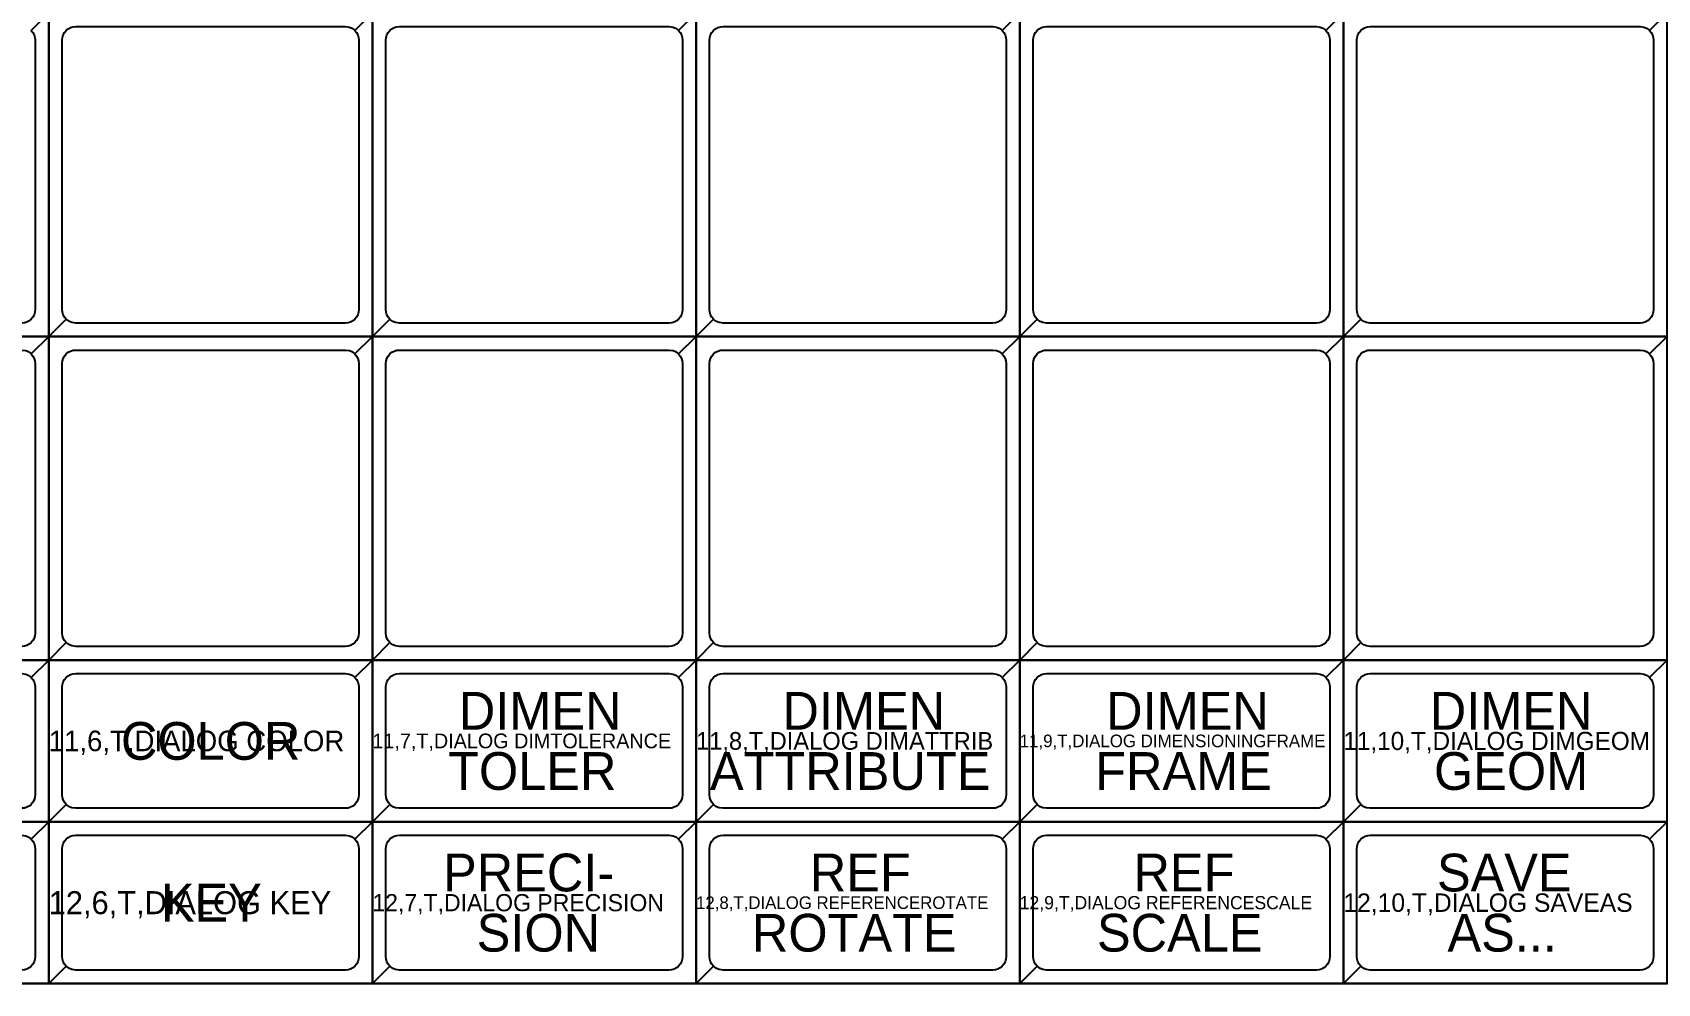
# Model space of a CAD drawing. Extents: x 67896 to 67908, y 49158.5 to 49162.6.
# Drawn here: x 67899.259 to 67902.271, y 49159.033 to 49160.797 of the extents above; entities that cross this region are included whole.
import ezdxf

# ---------------------------------------------------------------- set-up
doc = ezdxf.new("R2010")
doc.units = 0
for name, color, linetype in [('Level 1', 7, 'Continuous'), ('Level 2', 7, 'Continuous'), ('Level 3', 7, 'Continuous'), ('Level 4', 7, 'Continuous'), ('Level 5', 7, 'Continuous'), ('Level 63', 7, 'Continuous')]:
    doc.layers.add(name, color=color, linetype=linetype)

msp = doc.modelspace()

# ---------------------------------------------------------------- linework, layer by layer
at = {"layer": 'Level 1'}
for points in [[(67898.6889, 49160.2331), (67899.2889, 49160.2331), (67899.2889, 49160.8331), (67898.6889, 49160.8331)], [(67899.2889, 49160.2331), (67899.8889, 49160.2331), (67899.8889, 49160.8331), (67899.2889, 49160.8331)], [(67899.8889, 49160.2331), (67900.4889, 49160.2331), (67900.4889, 49160.8331), (67899.8889, 49160.8331)], [(67900.4889, 49160.2331), (67901.0889, 49160.2331), (67901.0889, 49160.8331), (67900.4889, 49160.8331)], [(67901.0889, 49160.2331), (67901.6889, 49160.2331), (67901.6889, 49160.8331), (67901.0889, 49160.8331)], [(67901.6889, 49160.2331), (67902.2889, 49160.2331), (67902.2889, 49160.8331), (67901.6889, 49160.8331)], [(67898.6889, 49159.6331), (67899.2889, 49159.6331), (67899.2889, 49160.2331), (67898.6889, 49160.2331)], [(67899.2889, 49159.6331), (67899.8889, 49159.6331), (67899.8889, 49160.2331), (67899.2889, 49160.2331)], [(67899.8889, 49159.6331), (67900.4889, 49159.6331), (67900.4889, 49160.2331), (67899.8889, 49160.2331)], [(67900.4889, 49159.6331), (67901.0889, 49159.6331), (67901.0889, 49160.2331), (67900.4889, 49160.2331)], [(67901.0889, 49159.6331), (67901.6889, 49159.6331), (67901.6889, 49160.2331), (67901.0889, 49160.2331)], [(67901.6889, 49159.6331), (67902.2889, 49159.6331), (67902.2889, 49160.2331), (67901.6889, 49160.2331)], [(67898.6889, 49159.3331), (67899.2889, 49159.3331), (67899.2889, 49159.6331), (67898.6889, 49159.6331)], [(67899.2889, 49159.3331), (67899.8889, 49159.3331), (67899.8889, 49159.6331), (67899.2889, 49159.6331)], [(67899.8889, 49159.3331), (67900.4889, 49159.3331), (67900.4889, 49159.6331), (67899.8889, 49159.6331)], [(67900.4889, 49159.3331), (67901.0889, 49159.3331), (67901.0889, 49159.6331), (67900.4889, 49159.6331)], [(67901.0889, 49159.3331), (67901.6889, 49159.3331), (67901.6889, 49159.6331), (67901.0889, 49159.6331)], [(67901.6889, 49159.3331), (67902.2889, 49159.3331), (67902.2889, 49159.6331), (67901.6889, 49159.6331)], [(67898.6889, 49159.0331), (67899.2889, 49159.0331), (67899.2889, 49159.3331), (67898.6889, 49159.3331)], [(67899.2889, 49159.0331), (67899.8889, 49159.0331), (67899.8889, 49159.3331), (67899.2889, 49159.3331)], [(67899.8889, 49159.0331), (67900.4889, 49159.0331), (67900.4889, 49159.3331), (67899.8889, 49159.3331)], [(67900.4889, 49159.0331), (67901.0889, 49159.0331), (67901.0889, 49159.3331), (67900.4889, 49159.3331)], [(67901.0889, 49159.0331), (67901.6889, 49159.0331), (67901.6889, 49159.3331), (67901.0889, 49159.3331)], [(67901.6889, 49159.0331), (67902.2889, 49159.0331), (67902.2889, 49159.3331), (67901.6889, 49159.3331)]]:
    msp.add_lwpolyline(points, close=True, dxfattribs=at)
at = {"layer": 'Level 2'}
for points in [[(67907.9889, 49159.0331), (67895.9889, 49159.0331), (67895.9889, 49162.6331), (67907.9889, 49162.6331)], [(67898.6889, 49160.2331), (67899.2889, 49160.2331), (67899.2889, 49160.8331), (67898.6889, 49160.8331)], [(67899.2889, 49160.2331), (67899.8889, 49160.2331), (67899.8889, 49160.8331), (67899.2889, 49160.8331)], [(67899.8889, 49160.2331), (67900.4889, 49160.2331), (67900.4889, 49160.8331), (67899.8889, 49160.8331)], [(67900.4889, 49160.2331), (67901.0889, 49160.2331), (67901.0889, 49160.8331), (67900.4889, 49160.8331)], [(67901.0889, 49160.2331), (67901.6889, 49160.2331), (67901.6889, 49160.8331), (67901.0889, 49160.8331)], [(67901.6889, 49160.2331), (67902.2889, 49160.2331), (67902.2889, 49160.8331), (67901.6889, 49160.8331)], [(67898.6889, 49159.6331), (67899.2889, 49159.6331), (67899.2889, 49160.2331), (67898.6889, 49160.2331)], [(67899.2889, 49159.6331), (67899.8889, 49159.6331), (67899.8889, 49160.2331), (67899.2889, 49160.2331)], [(67899.8889, 49159.6331), (67900.4889, 49159.6331), (67900.4889, 49160.2331), (67899.8889, 49160.2331)], [(67900.4889, 49159.6331), (67901.0889, 49159.6331), (67901.0889, 49160.2331), (67900.4889, 49160.2331)], [(67901.0889, 49159.6331), (67901.6889, 49159.6331), (67901.6889, 49160.2331), (67901.0889, 49160.2331)], [(67901.6889, 49159.6331), (67902.2889, 49159.6331), (67902.2889, 49160.2331), (67901.6889, 49160.2331)], [(67898.6889, 49159.3331), (67899.2889, 49159.3331), (67899.2889, 49159.6331), (67898.6889, 49159.6331)], [(67899.2889, 49159.3331), (67899.8889, 49159.3331), (67899.8889, 49159.6331), (67899.2889, 49159.6331)], [(67899.8889, 49159.3331), (67900.4889, 49159.3331), (67900.4889, 49159.6331), (67899.8889, 49159.6331)], [(67900.4889, 49159.3331), (67901.0889, 49159.3331), (67901.0889, 49159.6331), (67900.4889, 49159.6331)], [(67901.0889, 49159.3331), (67901.6889, 49159.3331), (67901.6889, 49159.6331), (67901.0889, 49159.6331)], [(67901.6889, 49159.3331), (67902.2889, 49159.3331), (67902.2889, 49159.6331), (67901.6889, 49159.6331)], [(67898.6889, 49159.0331), (67899.2889, 49159.0331), (67899.2889, 49159.3331), (67898.6889, 49159.3331)], [(67899.2889, 49159.0331), (67899.8889, 49159.0331), (67899.8889, 49159.3331), (67899.2889, 49159.3331)], [(67899.8889, 49159.0331), (67900.4889, 49159.0331), (67900.4889, 49159.3331), (67899.8889, 49159.3331)], [(67900.4889, 49159.0331), (67901.0889, 49159.0331), (67901.0889, 49159.3331), (67900.4889, 49159.3331)], [(67901.0889, 49159.0331), (67901.6889, 49159.0331), (67901.6889, 49159.3331), (67901.0889, 49159.3331)], [(67901.6889, 49159.0331), (67902.2889, 49159.0331), (67902.2889, 49159.3331), (67901.6889, 49159.3331)]]:
    msp.add_lwpolyline(points, close=True, dxfattribs=at)
at = {"layer": 'Level 3'}
for points in [[(67899.8889, 49160.8331), (67899.2889, 49160.8331), (67899.2889, 49160.2331), (67899.3212, 49160.2654), (67899.3181, 49160.2692), (67899.3158, 49160.2735), (67899.3144, 49160.2782), (67899.3139, 49160.2831), (67899.3139, 49160.7831), (67899.3144, 49160.788), (67899.3158, 49160.7927), (67899.3181, 49160.797), (67899.3212, 49160.8008), (67899.3212, 49160.8008), (67899.325, 49160.8039), (67899.3293, 49160.8062), (67899.334, 49160.8076), (67899.3389, 49160.8081), (67899.8389, 49160.8081), (67899.8462, 49160.807), (67899.8507, 49160.8051), (67899.8548, 49160.8024), (67899.8566, 49160.8008)], [(67900.4889, 49160.8331), (67899.8889, 49160.8331), (67899.8889, 49160.2331), (67899.9212, 49160.2654), (67899.9181, 49160.2692), (67899.9158, 49160.2735), (67899.9144, 49160.2782), (67899.9139, 49160.2831), (67899.9139, 49160.7831), (67899.9144, 49160.788), (67899.9158, 49160.7927), (67899.9181, 49160.797), (67899.9212, 49160.8008), (67899.9212, 49160.8008), (67899.925, 49160.8039), (67899.9293, 49160.8062), (67899.934, 49160.8076), (67899.9389, 49160.8081), (67900.4389, 49160.8081), (67900.4462, 49160.807), (67900.4507, 49160.8051), (67900.4548, 49160.8024), (67900.4566, 49160.8008)], [(67901.0889, 49160.8331), (67900.4889, 49160.8331), (67900.4889, 49160.2331), (67900.5212, 49160.2654), (67900.5181, 49160.2692), (67900.5158, 49160.2735), (67900.5144, 49160.2782), (67900.5139, 49160.2831), (67900.5139, 49160.7831), (67900.5144, 49160.788), (67900.5158, 49160.7927), (67900.5181, 49160.797), (67900.5212, 49160.8008), (67900.5212, 49160.8008), (67900.525, 49160.8039), (67900.5293, 49160.8062), (67900.534, 49160.8076), (67900.5389, 49160.8081), (67901.0389, 49160.8081), (67901.0462, 49160.807), (67901.0507, 49160.8051), (67901.0548, 49160.8024), (67901.0566, 49160.8008)], [(67901.6889, 49160.8331), (67901.0889, 49160.8331), (67901.0889, 49160.2331), (67901.1212, 49160.2654), (67901.1181, 49160.2692), (67901.1158, 49160.2735), (67901.1144, 49160.2782), (67901.1139, 49160.2831), (67901.1139, 49160.7831), (67901.1144, 49160.788), (67901.1158, 49160.7927), (67901.1181, 49160.797), (67901.1212, 49160.8008), (67901.1212, 49160.8008), (67901.125, 49160.8039), (67901.1293, 49160.8062), (67901.134, 49160.8076), (67901.1389, 49160.8081), (67901.6389, 49160.8081), (67901.6462, 49160.807), (67901.6507, 49160.8051), (67901.6548, 49160.8024), (67901.6566, 49160.8008)], [(67902.2889, 49160.8331), (67901.6889, 49160.8331), (67901.6889, 49160.2331), (67901.7212, 49160.2654), (67901.7181, 49160.2692), (67901.7158, 49160.2735), (67901.7144, 49160.2782), (67901.7139, 49160.2831), (67901.7139, 49160.7831), (67901.7144, 49160.788), (67901.7158, 49160.7927), (67901.7181, 49160.797), (67901.7212, 49160.8008), (67901.7212, 49160.8008), (67901.725, 49160.8039), (67901.7293, 49160.8062), (67901.734, 49160.8076), (67901.7389, 49160.8081), (67902.2389, 49160.8081), (67902.2462, 49160.807), (67902.2507, 49160.8051), (67902.2548, 49160.8024), (67902.2566, 49160.8008)], [(67899.2889, 49160.2331), (67898.6889, 49160.2331), (67898.6889, 49159.6331), (67898.7212, 49159.6654), (67898.7181, 49159.6692), (67898.7158, 49159.6735), (67898.7144, 49159.6782), (67898.7139, 49159.6831), (67898.7139, 49160.1831), (67898.7144, 49160.188), (67898.7158, 49160.1927), (67898.7181, 49160.197), (67898.7212, 49160.2008), (67898.7212, 49160.2008), (67898.725, 49160.2039), (67898.7293, 49160.2062), (67898.734, 49160.2076), (67898.7389, 49160.2081), (67899.2389, 49160.2081), (67899.2462, 49160.207), (67899.2507, 49160.2051), (67899.2548, 49160.2024), (67899.2566, 49160.2008)], [(67899.8889, 49160.2331), (67899.2889, 49160.2331), (67899.2889, 49159.6331), (67899.3212, 49159.6654), (67899.3181, 49159.6692), (67899.3158, 49159.6735), (67899.3144, 49159.6782), (67899.3139, 49159.6831), (67899.3139, 49160.1831), (67899.3144, 49160.188), (67899.3158, 49160.1927), (67899.3181, 49160.197), (67899.3212, 49160.2008), (67899.3212, 49160.2008), (67899.325, 49160.2039), (67899.3293, 49160.2062), (67899.334, 49160.2076), (67899.3389, 49160.2081), (67899.8389, 49160.2081), (67899.8462, 49160.207), (67899.8507, 49160.2051), (67899.8548, 49160.2024), (67899.8566, 49160.2008)], [(67900.4889, 49160.2331), (67899.8889, 49160.2331), (67899.8889, 49159.6331), (67899.9212, 49159.6654), (67899.9181, 49159.6692), (67899.9158, 49159.6735), (67899.9144, 49159.6782), (67899.9139, 49159.6831), (67899.9139, 49160.1831), (67899.9144, 49160.188), (67899.9158, 49160.1927), (67899.9181, 49160.197), (67899.9212, 49160.2008), (67899.9212, 49160.2008), (67899.925, 49160.2039), (67899.9293, 49160.2062), (67899.934, 49160.2076), (67899.9389, 49160.2081), (67900.4389, 49160.2081), (67900.4462, 49160.207), (67900.4507, 49160.2051), (67900.4548, 49160.2024), (67900.4566, 49160.2008)], [(67901.0889, 49160.2331), (67900.4889, 49160.2331), (67900.4889, 49159.6331), (67900.5212, 49159.6654), (67900.5181, 49159.6692), (67900.5158, 49159.6735), (67900.5144, 49159.6782), (67900.5139, 49159.6831), (67900.5139, 49160.1831), (67900.5144, 49160.188), (67900.5158, 49160.1927), (67900.5181, 49160.197), (67900.5212, 49160.2008), (67900.5212, 49160.2008), (67900.525, 49160.2039), (67900.5293, 49160.2062), (67900.534, 49160.2076), (67900.5389, 49160.2081), (67901.0389, 49160.2081), (67901.0462, 49160.207), (67901.0507, 49160.2051), (67901.0548, 49160.2024), (67901.0566, 49160.2008)], [(67901.6889, 49160.2331), (67901.0889, 49160.2331), (67901.0889, 49159.6331), (67901.1212, 49159.6654), (67901.1181, 49159.6692), (67901.1158, 49159.6735), (67901.1144, 49159.6782), (67901.1139, 49159.6831), (67901.1139, 49160.1831), (67901.1144, 49160.188), (67901.1158, 49160.1927), (67901.1181, 49160.197), (67901.1212, 49160.2008), (67901.1212, 49160.2008), (67901.125, 49160.2039), (67901.1293, 49160.2062), (67901.134, 49160.2076), (67901.1389, 49160.2081), (67901.6389, 49160.2081), (67901.6462, 49160.207), (67901.6507, 49160.2051), (67901.6548, 49160.2024), (67901.6566, 49160.2008)], [(67902.2889, 49160.2331), (67901.6889, 49160.2331), (67901.6889, 49159.6331), (67901.7212, 49159.6654), (67901.7181, 49159.6692), (67901.7158, 49159.6735), (67901.7144, 49159.6782), (67901.7139, 49159.6831), (67901.7139, 49160.1831), (67901.7144, 49160.188), (67901.7158, 49160.1927), (67901.7181, 49160.197), (67901.7212, 49160.2008), (67901.7212, 49160.2008), (67901.725, 49160.2039), (67901.7293, 49160.2062), (67901.734, 49160.2076), (67901.7389, 49160.2081), (67902.2389, 49160.2081), (67902.2462, 49160.207), (67902.2507, 49160.2051), (67902.2548, 49160.2024), (67902.2566, 49160.2008)], [(67899.2889, 49159.6331), (67898.6889, 49159.6331), (67898.6889, 49159.3331), (67898.7212, 49159.3654), (67898.7181, 49159.3692), (67898.7158, 49159.3735), (67898.7144, 49159.3782), (67898.7139, 49159.3831), (67898.7139, 49159.5831), (67898.7144, 49159.588), (67898.7158, 49159.5927), (67898.7181, 49159.597), (67898.7212, 49159.6008), (67898.7212, 49159.6008), (67898.725, 49159.6039), (67898.7293, 49159.6062), (67898.734, 49159.6076), (67898.7389, 49159.6081), (67899.2389, 49159.6081), (67899.2462, 49159.607), (67899.2507, 49159.6051), (67899.2548, 49159.6024), (67899.2566, 49159.6008)], [(67899.8889, 49159.6331), (67899.2889, 49159.6331), (67899.2889, 49159.3331), (67899.3212, 49159.3654), (67899.3181, 49159.3692), (67899.3158, 49159.3735), (67899.3144, 49159.3782), (67899.3139, 49159.3831), (67899.3139, 49159.5831), (67899.3144, 49159.588), (67899.3158, 49159.5927), (67899.3181, 49159.597), (67899.3212, 49159.6008), (67899.3212, 49159.6008), (67899.325, 49159.6039), (67899.3293, 49159.6062), (67899.334, 49159.6076), (67899.3389, 49159.6081), (67899.8389, 49159.6081), (67899.8462, 49159.607), (67899.8507, 49159.6051), (67899.8548, 49159.6024), (67899.8566, 49159.6008)], [(67900.4889, 49159.6331), (67899.8889, 49159.6331), (67899.8889, 49159.3331), (67899.9212, 49159.3654), (67899.9181, 49159.3692), (67899.9158, 49159.3735), (67899.9144, 49159.3782), (67899.9139, 49159.3831), (67899.9139, 49159.5831), (67899.9144, 49159.588), (67899.9158, 49159.5927), (67899.9181, 49159.597), (67899.9212, 49159.6008), (67899.9212, 49159.6008), (67899.925, 49159.6039), (67899.9293, 49159.6062), (67899.934, 49159.6076), (67899.9389, 49159.6081), (67900.4389, 49159.6081), (67900.4462, 49159.607), (67900.4507, 49159.6051), (67900.4548, 49159.6024), (67900.4566, 49159.6008)], [(67901.0889, 49159.6331), (67900.4889, 49159.6331), (67900.4889, 49159.3331), (67900.5212, 49159.3654), (67900.5181, 49159.3692), (67900.5158, 49159.3735), (67900.5144, 49159.3782), (67900.5139, 49159.3831), (67900.5139, 49159.5831), (67900.5144, 49159.588), (67900.5158, 49159.5927), (67900.5181, 49159.597), (67900.5212, 49159.6008), (67900.5212, 49159.6008), (67900.525, 49159.6039), (67900.5293, 49159.6062), (67900.534, 49159.6076), (67900.5389, 49159.6081), (67901.0389, 49159.6081), (67901.0462, 49159.607), (67901.0507, 49159.6051), (67901.0548, 49159.6024), (67901.0566, 49159.6008)], [(67901.6889, 49159.6331), (67901.0889, 49159.6331), (67901.0889, 49159.3331), (67901.1212, 49159.3654), (67901.1181, 49159.3692), (67901.1158, 49159.3735), (67901.1144, 49159.3782), (67901.1139, 49159.3831), (67901.1139, 49159.5831), (67901.1144, 49159.588), (67901.1158, 49159.5927), (67901.1181, 49159.597), (67901.1212, 49159.6008), (67901.1212, 49159.6008), (67901.125, 49159.6039), (67901.1293, 49159.6062), (67901.134, 49159.6076), (67901.1389, 49159.6081), (67901.6389, 49159.6081), (67901.6462, 49159.607), (67901.6507, 49159.6051), (67901.6548, 49159.6024), (67901.6566, 49159.6008)], [(67902.2889, 49159.6331), (67901.6889, 49159.6331), (67901.6889, 49159.3331), (67901.7212, 49159.3654), (67901.7181, 49159.3692), (67901.7158, 49159.3735), (67901.7144, 49159.3782), (67901.7139, 49159.3831), (67901.7139, 49159.5831), (67901.7144, 49159.588), (67901.7158, 49159.5927), (67901.7181, 49159.597), (67901.7212, 49159.6008), (67901.7212, 49159.6008), (67901.725, 49159.6039), (67901.7293, 49159.6062), (67901.734, 49159.6076), (67901.7389, 49159.6081), (67902.2389, 49159.6081), (67902.2462, 49159.607), (67902.2507, 49159.6051), (67902.2548, 49159.6024), (67902.2566, 49159.6008)], [(67899.2889, 49159.3331), (67898.6889, 49159.3331), (67898.6889, 49159.0331), (67898.7212, 49159.0654), (67898.7181, 49159.0692), (67898.7158, 49159.0735), (67898.7144, 49159.0782), (67898.7139, 49159.0831), (67898.7139, 49159.2831), (67898.7144, 49159.288), (67898.7158, 49159.2927), (67898.7181, 49159.297), (67898.7212, 49159.3008), (67898.7212, 49159.3008), (67898.725, 49159.3039), (67898.7293, 49159.3062), (67898.734, 49159.3076), (67898.7389, 49159.3081), (67899.2389, 49159.3081), (67899.2462, 49159.307), (67899.2507, 49159.3051), (67899.2548, 49159.3024), (67899.2566, 49159.3008)], [(67899.8889, 49159.3331), (67899.2889, 49159.3331), (67899.2889, 49159.0331), (67899.3212, 49159.0654), (67899.3181, 49159.0692), (67899.3158, 49159.0735), (67899.3144, 49159.0782), (67899.3139, 49159.0831), (67899.3139, 49159.2831), (67899.3144, 49159.288), (67899.3158, 49159.2927), (67899.3181, 49159.297), (67899.3212, 49159.3008), (67899.3212, 49159.3008), (67899.325, 49159.3039), (67899.3293, 49159.3062), (67899.334, 49159.3076), (67899.3389, 49159.3081), (67899.8389, 49159.3081), (67899.8462, 49159.307), (67899.8507, 49159.3051), (67899.8548, 49159.3024), (67899.8566, 49159.3008)], [(67900.4889, 49159.3331), (67899.8889, 49159.3331), (67899.8889, 49159.0331), (67899.9212, 49159.0654), (67899.9181, 49159.0692), (67899.9158, 49159.0735), (67899.9144, 49159.0782), (67899.9139, 49159.0831), (67899.9139, 49159.2831), (67899.9144, 49159.288), (67899.9158, 49159.2927), (67899.9181, 49159.297), (67899.9212, 49159.3008), (67899.9212, 49159.3008), (67899.925, 49159.3039), (67899.9293, 49159.3062), (67899.934, 49159.3076), (67899.9389, 49159.3081), (67900.4389, 49159.3081), (67900.4462, 49159.307), (67900.4507, 49159.3051), (67900.4548, 49159.3024), (67900.4566, 49159.3008)], [(67901.0889, 49159.3331), (67900.4889, 49159.3331), (67900.4889, 49159.0331), (67900.5212, 49159.0654), (67900.5181, 49159.0692), (67900.5158, 49159.0735), (67900.5144, 49159.0782), (67900.5139, 49159.0831), (67900.5139, 49159.2831), (67900.5144, 49159.288), (67900.5158, 49159.2927), (67900.5181, 49159.297), (67900.5212, 49159.3008), (67900.5212, 49159.3008), (67900.525, 49159.3039), (67900.5293, 49159.3062), (67900.534, 49159.3076), (67900.5389, 49159.3081), (67901.0389, 49159.3081), (67901.0462, 49159.307), (67901.0507, 49159.3051), (67901.0548, 49159.3024), (67901.0566, 49159.3008)], [(67901.6889, 49159.3331), (67901.0889, 49159.3331), (67901.0889, 49159.0331), (67901.1212, 49159.0654), (67901.1181, 49159.0692), (67901.1158, 49159.0735), (67901.1144, 49159.0782), (67901.1139, 49159.0831), (67901.1139, 49159.2831), (67901.1144, 49159.288), (67901.1158, 49159.2927), (67901.1181, 49159.297), (67901.1212, 49159.3008), (67901.1212, 49159.3008), (67901.125, 49159.3039), (67901.1293, 49159.3062), (67901.134, 49159.3076), (67901.1389, 49159.3081), (67901.6389, 49159.3081), (67901.6462, 49159.307), (67901.6507, 49159.3051), (67901.6548, 49159.3024), (67901.6566, 49159.3008)], [(67902.2889, 49159.3331), (67901.6889, 49159.3331), (67901.6889, 49159.0331), (67901.7212, 49159.0654), (67901.7181, 49159.0692), (67901.7158, 49159.0735), (67901.7144, 49159.0782), (67901.7139, 49159.0831), (67901.7139, 49159.2831), (67901.7144, 49159.288), (67901.7158, 49159.2927), (67901.7181, 49159.297), (67901.7212, 49159.3008), (67901.7212, 49159.3008), (67901.725, 49159.3039), (67901.7293, 49159.3062), (67901.734, 49159.3076), (67901.7389, 49159.3081), (67902.2389, 49159.3081), (67902.2462, 49159.307), (67902.2507, 49159.3051), (67902.2548, 49159.3024), (67902.2566, 49159.3008)]]:
    msp.add_lwpolyline(points, close=True, dxfattribs=at)
at = {"layer": 'Level 4'}
for points in [[(67898.6889, 49160.2331), (67899.2889, 49160.2331), (67899.2889, 49160.8331), (67899.2566, 49160.8008), (67899.2597, 49160.797), (67899.262, 49160.7927), (67899.2634, 49160.788), (67899.2639, 49160.7831), (67899.2639, 49160.2831), (67899.2634, 49160.2782), (67899.262, 49160.2735), (67899.2597, 49160.2692), (67899.2566, 49160.2654), (67899.2566, 49160.2654), (67899.2528, 49160.2623), (67899.2485, 49160.26), (67899.2438, 49160.2586), (67899.2389, 49160.2581), (67898.7389, 49160.2581), (67898.7316, 49160.2592), (67898.7271, 49160.2611), (67898.723, 49160.2638), (67898.7212, 49160.2654)], [(67899.2889, 49160.2331), (67899.8889, 49160.2331), (67899.8889, 49160.8331), (67899.8566, 49160.8008), (67899.8597, 49160.797), (67899.862, 49160.7927), (67899.8634, 49160.788), (67899.8639, 49160.7831), (67899.8639, 49160.2831), (67899.8634, 49160.2782), (67899.862, 49160.2735), (67899.8597, 49160.2692), (67899.8566, 49160.2654), (67899.8566, 49160.2654), (67899.8528, 49160.2623), (67899.8485, 49160.26), (67899.8438, 49160.2586), (67899.8389, 49160.2581), (67899.3389, 49160.2581), (67899.3316, 49160.2592), (67899.3271, 49160.2611), (67899.323, 49160.2638), (67899.3212, 49160.2654)], [(67899.8889, 49160.2331), (67900.4889, 49160.2331), (67900.4889, 49160.8331), (67900.4566, 49160.8008), (67900.4597, 49160.797), (67900.462, 49160.7927), (67900.4634, 49160.788), (67900.4639, 49160.7831), (67900.4639, 49160.2831), (67900.4634, 49160.2782), (67900.462, 49160.2735), (67900.4597, 49160.2692), (67900.4566, 49160.2654), (67900.4566, 49160.2654), (67900.4528, 49160.2623), (67900.4485, 49160.26), (67900.4438, 49160.2586), (67900.4389, 49160.2581), (67899.9389, 49160.2581), (67899.9316, 49160.2592), (67899.9271, 49160.2611), (67899.923, 49160.2638), (67899.9212, 49160.2654)], [(67900.4889, 49160.2331), (67901.0889, 49160.2331), (67901.0889, 49160.8331), (67901.0566, 49160.8008), (67901.0597, 49160.797), (67901.062, 49160.7927), (67901.0634, 49160.788), (67901.0639, 49160.7831), (67901.0639, 49160.2831), (67901.0634, 49160.2782), (67901.062, 49160.2735), (67901.0597, 49160.2692), (67901.0566, 49160.2654), (67901.0566, 49160.2654), (67901.0528, 49160.2623), (67901.0485, 49160.26), (67901.0438, 49160.2586), (67901.0389, 49160.2581), (67900.5389, 49160.2581), (67900.5316, 49160.2592), (67900.5271, 49160.2611), (67900.523, 49160.2638), (67900.5212, 49160.2654)], [(67901.0889, 49160.2331), (67901.6889, 49160.2331), (67901.6889, 49160.8331), (67901.6566, 49160.8008), (67901.6597, 49160.797), (67901.662, 49160.7927), (67901.6634, 49160.788), (67901.6639, 49160.7831), (67901.6639, 49160.2831), (67901.6634, 49160.2782), (67901.662, 49160.2735), (67901.6597, 49160.2692), (67901.6566, 49160.2654), (67901.6566, 49160.2654), (67901.6528, 49160.2623), (67901.6485, 49160.26), (67901.6438, 49160.2586), (67901.6389, 49160.2581), (67901.1389, 49160.2581), (67901.1316, 49160.2592), (67901.1271, 49160.2611), (67901.123, 49160.2638), (67901.1212, 49160.2654)], [(67901.6889, 49160.2331), (67902.2889, 49160.2331), (67902.2889, 49160.8331), (67902.2566, 49160.8008), (67902.2597, 49160.797), (67902.262, 49160.7927), (67902.2634, 49160.788), (67902.2639, 49160.7831), (67902.2639, 49160.2831), (67902.2634, 49160.2782), (67902.262, 49160.2735), (67902.2597, 49160.2692), (67902.2566, 49160.2654), (67902.2566, 49160.2654), (67902.2528, 49160.2623), (67902.2485, 49160.26), (67902.2438, 49160.2586), (67902.2389, 49160.2581), (67901.7389, 49160.2581), (67901.7316, 49160.2592), (67901.7271, 49160.2611), (67901.723, 49160.2638), (67901.7212, 49160.2654)], [(67898.6889, 49159.6331), (67899.2889, 49159.6331), (67899.2889, 49160.2331), (67899.2566, 49160.2008), (67899.2597, 49160.197), (67899.262, 49160.1927), (67899.2634, 49160.188), (67899.2639, 49160.1831), (67899.2639, 49159.6831), (67899.2634, 49159.6782), (67899.262, 49159.6735), (67899.2597, 49159.6692), (67899.2566, 49159.6654), (67899.2566, 49159.6654), (67899.2528, 49159.6623), (67899.2485, 49159.66), (67899.2438, 49159.6586), (67899.2389, 49159.6581), (67898.7389, 49159.6581), (67898.7316, 49159.6592), (67898.7271, 49159.6611), (67898.723, 49159.6638), (67898.7212, 49159.6654)], [(67899.2889, 49159.6331), (67899.8889, 49159.6331), (67899.8889, 49160.2331), (67899.8566, 49160.2008), (67899.8597, 49160.197), (67899.862, 49160.1927), (67899.8634, 49160.188), (67899.8639, 49160.1831), (67899.8639, 49159.6831), (67899.8634, 49159.6782), (67899.862, 49159.6735), (67899.8597, 49159.6692), (67899.8566, 49159.6654), (67899.8566, 49159.6654), (67899.8528, 49159.6623), (67899.8485, 49159.66), (67899.8438, 49159.6586), (67899.8389, 49159.6581), (67899.3389, 49159.6581), (67899.3316, 49159.6592), (67899.3271, 49159.6611), (67899.323, 49159.6638), (67899.3212, 49159.6654)], [(67899.8889, 49159.6331), (67900.4889, 49159.6331), (67900.4889, 49160.2331), (67900.4566, 49160.2008), (67900.4597, 49160.197), (67900.462, 49160.1927), (67900.4634, 49160.188), (67900.4639, 49160.1831), (67900.4639, 49159.6831), (67900.4634, 49159.6782), (67900.462, 49159.6735), (67900.4597, 49159.6692), (67900.4566, 49159.6654), (67900.4566, 49159.6654), (67900.4528, 49159.6623), (67900.4485, 49159.66), (67900.4438, 49159.6586), (67900.4389, 49159.6581), (67899.9389, 49159.6581), (67899.9316, 49159.6592), (67899.9271, 49159.6611), (67899.923, 49159.6638), (67899.9212, 49159.6654)], [(67900.4889, 49159.6331), (67901.0889, 49159.6331), (67901.0889, 49160.2331), (67901.0566, 49160.2008), (67901.0597, 49160.197), (67901.062, 49160.1927), (67901.0634, 49160.188), (67901.0639, 49160.1831), (67901.0639, 49159.6831), (67901.0634, 49159.6782), (67901.062, 49159.6735), (67901.0597, 49159.6692), (67901.0566, 49159.6654), (67901.0566, 49159.6654), (67901.0528, 49159.6623), (67901.0485, 49159.66), (67901.0438, 49159.6586), (67901.0389, 49159.6581), (67900.5389, 49159.6581), (67900.5316, 49159.6592), (67900.5271, 49159.6611), (67900.523, 49159.6638), (67900.5212, 49159.6654)], [(67901.0889, 49159.6331), (67901.6889, 49159.6331), (67901.6889, 49160.2331), (67901.6566, 49160.2008), (67901.6597, 49160.197), (67901.662, 49160.1927), (67901.6634, 49160.188), (67901.6639, 49160.1831), (67901.6639, 49159.6831), (67901.6634, 49159.6782), (67901.662, 49159.6735), (67901.6597, 49159.6692), (67901.6566, 49159.6654), (67901.6566, 49159.6654), (67901.6528, 49159.6623), (67901.6485, 49159.66), (67901.6438, 49159.6586), (67901.6389, 49159.6581), (67901.1389, 49159.6581), (67901.1316, 49159.6592), (67901.1271, 49159.6611), (67901.123, 49159.6638), (67901.1212, 49159.6654)], [(67901.6889, 49159.6331), (67902.2889, 49159.6331), (67902.2889, 49160.2331), (67902.2566, 49160.2008), (67902.2597, 49160.197), (67902.262, 49160.1927), (67902.2634, 49160.188), (67902.2639, 49160.1831), (67902.2639, 49159.6831), (67902.2634, 49159.6782), (67902.262, 49159.6735), (67902.2597, 49159.6692), (67902.2566, 49159.6654), (67902.2566, 49159.6654), (67902.2528, 49159.6623), (67902.2485, 49159.66), (67902.2438, 49159.6586), (67902.2389, 49159.6581), (67901.7389, 49159.6581), (67901.7316, 49159.6592), (67901.7271, 49159.6611), (67901.723, 49159.6638), (67901.7212, 49159.6654)], [(67898.6889, 49159.3331), (67899.2889, 49159.3331), (67899.2889, 49159.6331), (67899.2566, 49159.6008), (67899.2597, 49159.597), (67899.262, 49159.5927), (67899.2634, 49159.588), (67899.2639, 49159.5831), (67899.2639, 49159.3831), (67899.2634, 49159.3782), (67899.262, 49159.3735), (67899.2597, 49159.3692), (67899.2566, 49159.3654), (67899.2566, 49159.3654), (67899.2528, 49159.3623), (67899.2485, 49159.36), (67899.2438, 49159.3586), (67899.2389, 49159.3581), (67898.7389, 49159.3581), (67898.7316, 49159.3592), (67898.7271, 49159.3611), (67898.723, 49159.3638), (67898.7212, 49159.3654)], [(67899.2889, 49159.3331), (67899.8889, 49159.3331), (67899.8889, 49159.6331), (67899.8566, 49159.6008), (67899.8597, 49159.597), (67899.862, 49159.5927), (67899.8634, 49159.588), (67899.8639, 49159.5831), (67899.8639, 49159.3831), (67899.8634, 49159.3782), (67899.862, 49159.3735), (67899.8597, 49159.3692), (67899.8566, 49159.3654), (67899.8566, 49159.3654), (67899.8528, 49159.3623), (67899.8485, 49159.36), (67899.8438, 49159.3586), (67899.8389, 49159.3581), (67899.3389, 49159.3581), (67899.3316, 49159.3592), (67899.3271, 49159.3611), (67899.323, 49159.3638), (67899.3212, 49159.3654)], [(67899.8889, 49159.3331), (67900.4889, 49159.3331), (67900.4889, 49159.6331), (67900.4566, 49159.6008), (67900.4597, 49159.597), (67900.462, 49159.5927), (67900.4634, 49159.588), (67900.4639, 49159.5831), (67900.4639, 49159.3831), (67900.4634, 49159.3782), (67900.462, 49159.3735), (67900.4597, 49159.3692), (67900.4566, 49159.3654), (67900.4566, 49159.3654), (67900.4528, 49159.3623), (67900.4485, 49159.36), (67900.4438, 49159.3586), (67900.4389, 49159.3581), (67899.9389, 49159.3581), (67899.9316, 49159.3592), (67899.9271, 49159.3611), (67899.923, 49159.3638), (67899.9212, 49159.3654)], [(67900.4889, 49159.3331), (67901.0889, 49159.3331), (67901.0889, 49159.6331), (67901.0566, 49159.6008), (67901.0597, 49159.597), (67901.062, 49159.5927), (67901.0634, 49159.588), (67901.0639, 49159.5831), (67901.0639, 49159.3831), (67901.0634, 49159.3782), (67901.062, 49159.3735), (67901.0597, 49159.3692), (67901.0566, 49159.3654), (67901.0566, 49159.3654), (67901.0528, 49159.3623), (67901.0485, 49159.36), (67901.0438, 49159.3586), (67901.0389, 49159.3581), (67900.5389, 49159.3581), (67900.5316, 49159.3592), (67900.5271, 49159.3611), (67900.523, 49159.3638), (67900.5212, 49159.3654)], [(67901.0889, 49159.3331), (67901.6889, 49159.3331), (67901.6889, 49159.6331), (67901.6566, 49159.6008), (67901.6597, 49159.597), (67901.662, 49159.5927), (67901.6634, 49159.588), (67901.6639, 49159.5831), (67901.6639, 49159.3831), (67901.6634, 49159.3782), (67901.662, 49159.3735), (67901.6597, 49159.3692), (67901.6566, 49159.3654), (67901.6566, 49159.3654), (67901.6528, 49159.3623), (67901.6485, 49159.36), (67901.6438, 49159.3586), (67901.6389, 49159.3581), (67901.1389, 49159.3581), (67901.1316, 49159.3592), (67901.1271, 49159.3611), (67901.123, 49159.3638), (67901.1212, 49159.3654)], [(67901.6889, 49159.3331), (67902.2889, 49159.3331), (67902.2889, 49159.6331), (67902.2566, 49159.6008), (67902.2597, 49159.597), (67902.262, 49159.5927), (67902.2634, 49159.588), (67902.2639, 49159.5831), (67902.2639, 49159.3831), (67902.2634, 49159.3782), (67902.262, 49159.3735), (67902.2597, 49159.3692), (67902.2566, 49159.3654), (67902.2566, 49159.3654), (67902.2528, 49159.3623), (67902.2485, 49159.36), (67902.2438, 49159.3586), (67902.2389, 49159.3581), (67901.7389, 49159.3581), (67901.7316, 49159.3592), (67901.7271, 49159.3611), (67901.723, 49159.3638), (67901.7212, 49159.3654)], [(67898.6889, 49159.0331), (67899.2889, 49159.0331), (67899.2889, 49159.3331), (67899.2566, 49159.3008), (67899.2597, 49159.297), (67899.262, 49159.2927), (67899.2634, 49159.288), (67899.2639, 49159.2831), (67899.2639, 49159.0831), (67899.2634, 49159.0782), (67899.262, 49159.0735), (67899.2597, 49159.0692), (67899.2566, 49159.0654), (67899.2566, 49159.0654), (67899.2528, 49159.0623), (67899.2485, 49159.06), (67899.2438, 49159.0586), (67899.2389, 49159.0581), (67898.7389, 49159.0581), (67898.7316, 49159.0592), (67898.7271, 49159.0611), (67898.723, 49159.0638), (67898.7212, 49159.0654)], [(67899.2889, 49159.0331), (67899.8889, 49159.0331), (67899.8889, 49159.3331), (67899.8566, 49159.3008), (67899.8597, 49159.297), (67899.862, 49159.2927), (67899.8634, 49159.288), (67899.8639, 49159.2831), (67899.8639, 49159.0831), (67899.8634, 49159.0782), (67899.862, 49159.0735), (67899.8597, 49159.0692), (67899.8566, 49159.0654), (67899.8566, 49159.0654), (67899.8528, 49159.0623), (67899.8485, 49159.06), (67899.8438, 49159.0586), (67899.8389, 49159.0581), (67899.3389, 49159.0581), (67899.3316, 49159.0592), (67899.3271, 49159.0611), (67899.323, 49159.0638), (67899.3212, 49159.0654)], [(67899.8889, 49159.0331), (67900.4889, 49159.0331), (67900.4889, 49159.3331), (67900.4566, 49159.3008), (67900.4597, 49159.297), (67900.462, 49159.2927), (67900.4634, 49159.288), (67900.4639, 49159.2831), (67900.4639, 49159.0831), (67900.4634, 49159.0782), (67900.462, 49159.0735), (67900.4597, 49159.0692), (67900.4566, 49159.0654), (67900.4566, 49159.0654), (67900.4528, 49159.0623), (67900.4485, 49159.06), (67900.4438, 49159.0586), (67900.4389, 49159.0581), (67899.9389, 49159.0581), (67899.9316, 49159.0592), (67899.9271, 49159.0611), (67899.923, 49159.0638), (67899.9212, 49159.0654)], [(67900.4889, 49159.0331), (67901.0889, 49159.0331), (67901.0889, 49159.3331), (67901.0566, 49159.3008), (67901.0597, 49159.297), (67901.062, 49159.2927), (67901.0634, 49159.288), (67901.0639, 49159.2831), (67901.0639, 49159.0831), (67901.0634, 49159.0782), (67901.062, 49159.0735), (67901.0597, 49159.0692), (67901.0566, 49159.0654), (67901.0566, 49159.0654), (67901.0528, 49159.0623), (67901.0485, 49159.06), (67901.0438, 49159.0586), (67901.0389, 49159.0581), (67900.5389, 49159.0581), (67900.5316, 49159.0592), (67900.5271, 49159.0611), (67900.523, 49159.0638), (67900.5212, 49159.0654)], [(67901.0889, 49159.0331), (67901.6889, 49159.0331), (67901.6889, 49159.3331), (67901.6566, 49159.3008), (67901.6597, 49159.297), (67901.662, 49159.2927), (67901.6634, 49159.288), (67901.6639, 49159.2831), (67901.6639, 49159.0831), (67901.6634, 49159.0782), (67901.662, 49159.0735), (67901.6597, 49159.0692), (67901.6566, 49159.0654), (67901.6566, 49159.0654), (67901.6528, 49159.0623), (67901.6485, 49159.06), (67901.6438, 49159.0586), (67901.6389, 49159.0581), (67901.1389, 49159.0581), (67901.1316, 49159.0592), (67901.1271, 49159.0611), (67901.123, 49159.0638), (67901.1212, 49159.0654)], [(67901.6889, 49159.0331), (67902.2889, 49159.0331), (67902.2889, 49159.3331), (67902.2566, 49159.3008), (67902.2597, 49159.297), (67902.262, 49159.2927), (67902.2634, 49159.288), (67902.2639, 49159.2831), (67902.2639, 49159.0831), (67902.2634, 49159.0782), (67902.262, 49159.0735), (67902.2597, 49159.0692), (67902.2566, 49159.0654), (67902.2566, 49159.0654), (67902.2528, 49159.0623), (67902.2485, 49159.06), (67902.2438, 49159.0586), (67902.2389, 49159.0581), (67901.7389, 49159.0581), (67901.7316, 49159.0592), (67901.7271, 49159.0611), (67901.723, 49159.0638), (67901.7212, 49159.0654)]]:
    msp.add_lwpolyline(points, close=True, dxfattribs=at)

# ---------------------------------------------------------------- texts
at = {"layer": 'Level 5'}
for s, p in [('DIMEN', (67900.0491, 49159.504)), ('DIMEN', (67900.6491, 49159.504)), ('DIMEN', (67901.2491, 49159.5039)), ('DIMEN', (67901.8491, 49159.504)), ('COLOR', (67899.4227, 49159.4481)), ('TOLER', (67900.0293, 49159.3923)), ('ATTRIBUTE', (67900.5147, 49159.3923)), ('FRAME', (67901.2288, 49159.3923)), ('GEOM', (67901.8569, 49159.3923)), ('PRECI-', (67900.0199, 49159.204)), ('REF', (67900.6999, 49159.204)), ('REF', (67901.2999, 49159.204)), ('SAVE', (67901.8624, 49159.2039)), ('KEY', (67899.4966, 49159.1481)), ('SION', (67900.0822, 49159.0923)), ('ROTATE', (67900.5924, 49159.0923)), ('SCALE', (67901.2321, 49159.0923)), ('AS...', (67901.8819, 49159.0923))]:
    msp.add_text(s, height=0.07, dxfattribs=at).set_placement(p)
at = {"layer": 'Level 63'}
for s, height, p in [('11,6,T,DIALOG COLOR', 0.0382, (67899.2889, 49159.464)), ('11,7,T,DIALOG DIMTOLERANCE', 0.0274, (67899.8889, 49159.4694)), ('11,8,T,DIALOG DIMATTRIB', 0.0328, (67900.4889, 49159.4667)), ('11,9,T,DIALOG DIMENSIONINGFRAME', 0.0234, (67901.0889, 49159.4714)), ('11,10,T,DIALOG DIMGEOM', 0.0337, (67901.6889, 49159.4662)), ('12,6,T,DIALOG KEY', 0.0427, (67899.2889, 49159.1617)), ('12,7,T,DIALOG PRECISION', 0.0319, (67899.8889, 49159.1671)), ('12,8,T,DIALOG REFERENCEROTATE', 0.0233, (67900.4889, 49159.1714)), ('12,9,T,DIALOG REFERENCESCALE', 0.0244, (67901.0889, 49159.1709)), ('12,10,T,DIALOG SAVEAS', 0.0342, (67901.6889, 49159.166))]:
    msp.add_text(s, height=height, dxfattribs=at).set_placement(p)

doc.saveas('drawing.dxf')
